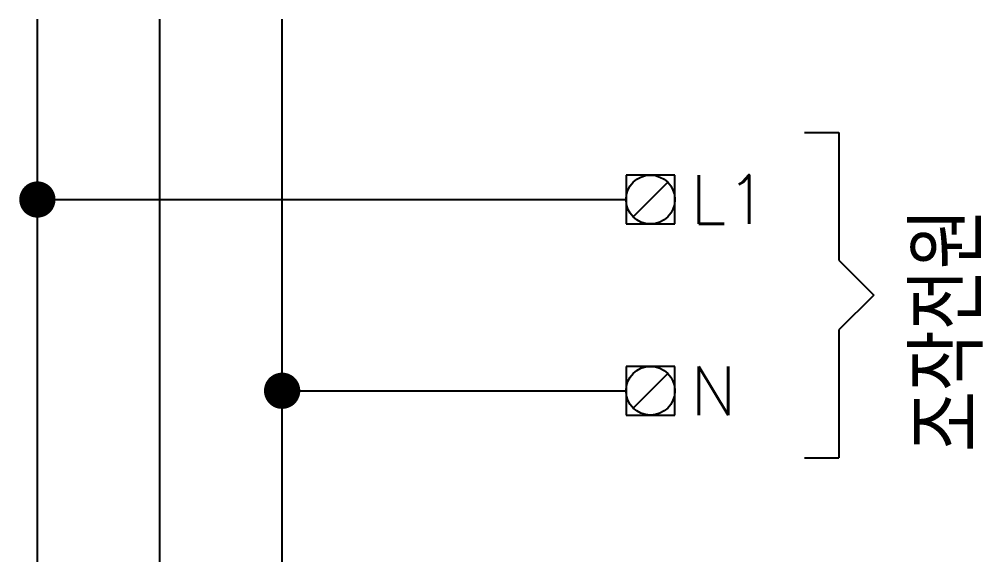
# Model space of a CAD drawing. Header units: millimetres. Extents: x 60229 to 91621, y 21923 to 36546.
# Drawn here: x 79928.7 to 80361.1, y 24408.4 to 24648.9 of the extents above; entities that cross this region are included whole.
import ezdxf

# ---------------------------------------------------------------- set-up
doc = ezdxf.new("R2010")
doc.units = ezdxf.units.MM
doc.styles.add('ROMANS', font='romans.shx', dxfattribs={"bigfont": 'fhg.shx'})

# ---------------------------------------------------------------- blocks, each defined once
blk = doc.blocks.new('SQTER')
at = {"color": 3}
for p, q in [((-1, 1), (-1, -1)), ((1, 1), (-1, 1)), ((1, -1), (1, 1)), ((-1, -1), (1, -1))]:
    blk.add_line(p, q, dxfattribs=at)
at = {"color": 8}
blk.add_line((0.707, 0.707), (-0.707, -0.707), dxfattribs=at)
blk.add_circle((0, 0), 1, dxfattribs=at)

msp = doc.modelspace()

# ---------------------------------------------------------------- linework, layer by layer
at = {"color": 7, "lineweight": -2}
for p, q in [((79936.79, 24260.17), (79936.82, 24648.88)), ((79936.79, 24260.17), (79936.82, 24648.88)), ((79991.71, 24260.17), (79991.72, 24648.88)), ((80046.64, 24260.17), (80046.67, 24648.88)), ((80046.64, 24260.17), (80046.67, 24648.88)), ((80046.65, 24260.17), (80046.67, 24648.88))]:
    msp.add_line(p, q, dxfattribs=at)
at = {"color": 3, "lineweight": -2}
for p, q in [((80281.12, 24598.02), (80296.57, 24598.02)), ((80296.57, 24598.02), (80296.57, 24540.66)), ((79936.82, 24567.94), (80201.01, 24567.94)), ((80296.57, 24540.66), (80312.22, 24525.01)), ((80312.22, 24525.01), (80296.57, 24509.36)), ((80296.57, 24509.36), (80296.57, 24452)), ((80046.66, 24482.07), (80201.01, 24482.07)), ((80281.12, 24452), (80296.57, 24452))]:
    msp.add_line(p, q, dxfattribs=at)
at = {"lineweight": -2, "const_width": 8.14}
for points in [[(79932.76, 24567.94, 1), (79940.89, 24567.94, 1)], [(80042.59, 24482.07, 1), (80050.73, 24482.07, 1)]]:
    msp.add_lwpolyline(points, format="xyb", close=True, dxfattribs=at)

# ---------------------------------------------------------------- block references
at = {"lineweight": -2, "xscale": 10.95512600819682, "yscale": 10.95512600819682, "zscale": 10.95512600819682}
for p in [(80211.97, 24567.94), (80211.97, 24482.07)]:
    msp.add_blockref('SQTER', p, dxfattribs=at)

# ---------------------------------------------------------------- texts
at = {"color": 2, "lineweight": -2, "style": 'ROMANS'}
for s, p in [('L1', (80229.98, 24556.99)), ('N', (80229.98, 24471.12))]:
    msp.add_text(s, height=21.91, dxfattribs=at).set_placement(p)
at = {"color": 7, "lineweight": -2, "style": 'ROMANS'}
msp.add_text('조작전원', height=31.3, rotation=90, dxfattribs=at).set_placement((80361.18, 24454.53))

doc.saveas('drawing.dxf')
